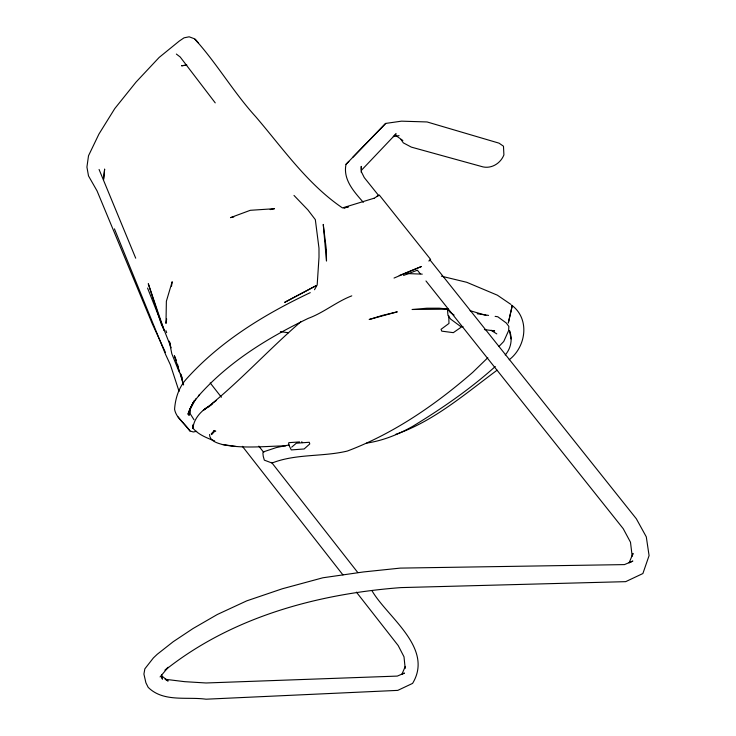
<?xml version="1.0" encoding="UTF-8"?>
<svg xmlns="http://www.w3.org/2000/svg" width="736" height="736" viewBox="0 0 736 736"><rect width="100%" height="100%" fill="white"/><g stroke="black" fill="none" stroke-linecap="round" stroke-linejoin="round"><path stroke-width="1.1" d="M166.658 318.918L165.986 323.417L166.373 301.236L172.178 281.732L171.516 286.24M448.758 315.726L448.978 323.435L441.066 329.296L441.747 331.145L453.33 332.654L462.116 326.545M189.216 410.412L187.956 414.304L194.23 400.531M405.306 666.43L401.856 674.323L404.414 673.072L397.311 676.09L206.034 682.98L184.653 681.665L165.112 679.273M189.695 409.474L193.025 402.886L199.603 394.652L198.49 395.94C228.565 361.946 267.692 337.916 308.237 318.366C323.711 312.699 336.444 301.723 351.771 295.854M189.713 409.446L193.154 402.647M195.831 398.838L190.228 408.857L188.968 415.426L189.676 409.483L190.376 414.018L193.991 419.741M314.502 289.736L317.179 284.952L319.01 257.177L318.982 248.188L315.33 219.641L307.887 209.898L293.986 195.436M505.227 354.973C511.088 348.33 512.771 338.726 509.468 330.492L511.051 338.91M160.089 676.936L168.084 667.423M509.202 359.757C526.13 346.748 530.132 318.936 511.778 305.256L511.916 306.976L508.3 323.04L511.989 306.884L511.778 305.256M498.999 346.417L503.755 341.467L508.64 330.584L508.843 326.379L506.239 322.966L497.784 316.765L495.126 316.36M352.792 157.311L385.673 123.418L401.479 121.164L427.073 121.955L499.017 143.152L503.479 146.206L503.902 154.937C500.664 163.134 491.97 168.746 483.11 166.925L411.36 147.126L403.319 142.858L400.991 139.481M363.317 202.336C354.062 191.691 342.801 179.63 346.021 164.303L385.673 123.418M346.021 164.303L348.846 161.396M428.876 261.041L429.971 259.928L636.327 518.76L646.291 536.848L649.078 555.606L642.887 573.537L625.683 581.652L400.899 587.604C317.032 593.943 231.72 617.099 164.993 670.238L168.047 667.294M429.401 260.636L430.606 259.412L379.261 194.994L373.805 198.49M495.282 366.5C470.065 389.188 441.904 408.544 412.979 426.181C398.608 434.314 383.06 440.689 366.648 443.1M487.83 357.705L472.65 372.425C435.427 404.791 393.714 433.596 347.318 451.058C322.497 457.001 296.093 453.569 272.016 463.027L264.325 460.147L263.221 456.154L262.89 452.99L263.442 451.858L276.322 447.571L289.248 444.894M208.858 406.861L212.143 403.954L210.809 405.104M291.668 447.184L296.332 443.201L309.276 442.281L309.782 443.937L304.152 448.969L291.272 449.926L288.54 444.36L288.816 442.676L299.543 441.922M497.113 370.19C465.06 393.889 433.771 421.305 395.572 434.424M211.582 403.954C242.889 378.184 270.278 348.11 300.96 321.669M216.476 400.393L203.302 410.283L207.994 407.045M209.061 406.263C201.149 410.624 193.632 419.042 192.979 428.223C198.186 434.562 207.037 438.067 214.636 440.91M310.27 292.643C264.482 314.355 220.119 341.302 186.024 379.417C178.692 387.697 175.343 398.424 174.57 409.299C176.235 418.37 185.214 423.614 189.962 430.983L193.292 431.968L196.687 431.314M394.036 278.052L421.507 266.478L399.225 275.568M377.136 196.126L378.635 195.509L364.274 177.588L361.284 171.608M403.576 275.457L417.386 270.195L420.247 273.783M373.943 198.269L342.461 207.92C307.455 184.138 282.863 148.396 255.64 116.61C233.542 92.34 217.028 63.636 195.022 39.312L198.168 42.743L194.801 38.898L189.143 36.8L184.046 37.83L179.28 41.06L159.142 57.445L136.031 82.101L114.77 108.588L98.928 134.09L88.513 155.747L86.922 167.063L88.504 175.904L97.06 190.918L152.334 323.904L165.37 352.305M348.165 206.945L343.813 207.994L348.119 206.972M233.79 216.964L230.488 217.635L250.295 210.303L274.528 208.693L270.13 209.585M399.068 135.636L393.291 136.62L396.134 133.75L361.284 170.448L361.238 166.391L361.312 172.491M285.789 445.85C264.666 446.209 243.266 448.923 222.382 444.507C217.166 443.035 209.797 441.149 209.521 434.516M213.514 431.121L215.758 431.094M447.93 309.175L412.077 309.488L426.908 308.218L439.236 308.191L447.957 309.056M406.576 273.553L422.262 274.132M441.416 276.184L466.734 282.293L497.361 295.182L510.793 304.345M484.408 329.581L494.638 330.924L491.105 330.344L496.791 333.896M477.25 313.766L488.575 315.404M222.382 444.507L236.228 446.504M280.398 331.605L288.337 332.773M463.064 326.738L460.386 326.296L450.625 319.084L447.976 315.44L447.396 308.596L450.073 312.303L454.103 315.082M470.056 310.693L485.88 315.293M166.097 680.082L168.158 681.021L161.938 676.062M396.134 135.737L402.85 140.512M176.355 54.059L180.173 56.976L215.234 102.874M301.686 441.775L302.588 442.63M178.075 416.88L189.962 430.983M425.969 280.968L623.236 528.696L630.485 542.211L632.178 556.241L633.024 553.435L629.078 562.902L632.85 561.053L624.45 564.604L400.228 568.109L363.492 571.946L322.883 577.778L282.284 588.782L246.735 600.861L217.313 614.496L193.007 628.544L173.273 641.663L157.246 654.276L153.401 657.91L144.845 668.84L143.916 674.075L145.894 682.769L148.175 687.341C163.429 702.484 186.824 696.532 206.052 699.2L397.79 690.377L412.583 683.394C434.102 647.873 387.072 617.026 371.91 590.594M210.211 382.941L221.398 397.238M258.842 446.145L263.792 452.465M271.566 462.401L357.779 572.534M242.383 446.32L342.948 574.917M356.408 592.13L398.194 645.564L404 656.788L405.196 668.444M161.543 677.368L162.463 679.19L161.616 674.912M171.184 347.806L147.559 288.061M176.327 360.336L174.377 355.727L183.614 384.707M182.362 378.028L180.66 373.998L183.246 384.514M114.439 228.878L165.738 354.78L170.384 364.798L179.069 391.405M135.709 258.198L99.075 169.473M170.476 344.319L169.262 341.145L171.819 353.749L179.179 371.984L177.569 364.357M165.913 330.62L166.676 332.663M183.319 384.634L182.859 382.61L183.282 384.79M193.154 424.828L192.979 428.223L193.154 424.828M104.622 169.225L103.555 179.566L104.632 169.234M214.323 430.496L211.241 433.936L211.664 434.59L214.949 430.983L214.323 430.496M316.02 285.734L284.795 302.266L316.02 285.734M382.278 315.45L369.168 319.507L397.293 311.834L382.278 315.45M186.714 65.053L181.571 65.798L186.714 65.044M164.192 330.381L161.313 324.199L148.276 283.71L164.192 330.381M326.379 249.826L323.251 224.406L326.499 261.05L326.379 249.826"/></g></svg>
